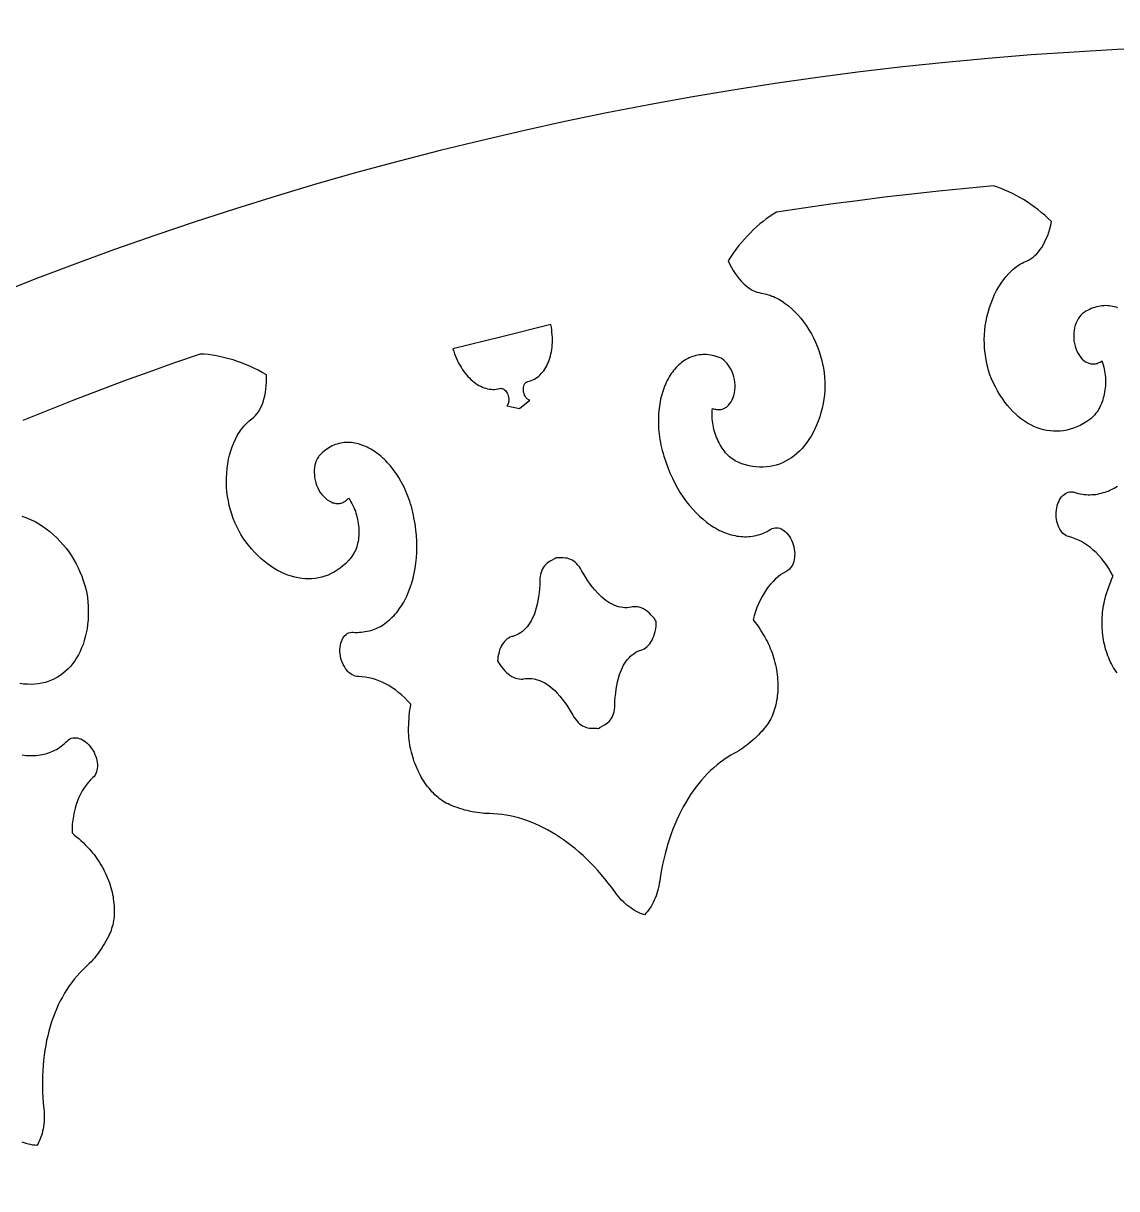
# Model space of a CAD drawing. Extents: x -570 to 570, y -570 to 570.
# Drawn here: x -158.8 to -21.7, y 293.7 to 439.8 of the extents above; entities that cross this region are included whole.
import ezdxf

# ---------------------------------------------------------------- set-up
doc = ezdxf.new("R2010")
doc.units = 0
doc.header["$MEASUREMENT"] = 0
doc.layers.add('BITMAP_LAYER', color=18, linetype='CONTINUOUS')

msp = doc.modelspace()

# ---------------------------------------------------------------- linework, layer by layer
at = {"layer": 'BITMAP_LAYER'}
for points in [[(0, 570, 0.414214), (-570, 0, 0.414214), (0, -570, 0.414214), (570, 0, 0.414214)], [(-437, 0, 0.414214), (0, -437, 0.414214), (437, 0, 0.414214), (0, 437, 0.414214)]]:
    msp.add_lwpolyline(points, format="xyb", close=True, dxfattribs=at)
for points in [[(-21.6, 404.11), (-21.81, 404.18), (-22.02, 404.24), (-22.24, 404.28), (-22.46, 404.32), (-22.68, 404.35), (-22.9, 404.36), (-23.12, 404.37), (-23.34, 404.36), (-23.57, 404.34), (-23.79, 404.32), (-24.02, 404.28), (-24.24, 404.22), (-24.47, 404.16), (-24.69, 404.08), (-24.92, 404), (-25.14, 403.9), (-25.37, 403.78), (-25.6, 403.66), (-25.82, 403.52), (-25.93, 403.45), (-26.03, 403.37), (-26.13, 403.28), (-26.23, 403.18), (-26.4, 402.97), (-26.56, 402.73), (-26.7, 402.48), (-26.82, 402.2), (-26.92, 401.91), (-27.01, 401.6), (-27.07, 401.29), (-27.1, 400.96), (-27.12, 400.63), (-27.12, 400.3), (-27.09, 399.97), (-27.03, 399.64), (-26.95, 399.31), (-26.85, 398.99), (-26.72, 398.68), (-26.57, 398.39), (-26.41, 398.13), (-26.24, 397.89), (-26.05, 397.68), (-25.85, 397.5), (-25.64, 397.35), (-25.53, 397.29), (-25.42, 397.23), (-25.31, 397.19), (-25.2, 397.15), (-25.08, 397.11), (-24.97, 397.09), (-24.85, 397.07), (-24.73, 397.06), (-24.62, 397.06), (-24.5, 397.07), (-24.38, 397.09), (-24.27, 397.11), (-24.15, 397.14), (-24.03, 397.19), (-23.92, 397.24), (-23.8, 397.3), (-23.69, 397.37), (-23.58, 397.44), (-23.49, 397.19), (-23.41, 396.94), (-23.34, 396.68), (-23.29, 396.42), (-23.24, 396.16), (-23.2, 395.9), (-23.17, 395.64), (-23.14, 395.37), (-23.13, 395.11), (-23.13, 394.84), (-23.13, 394.58), (-23.15, 394.32), (-23.17, 394.05), (-23.2, 393.8), (-23.24, 393.54), (-23.29, 393.29), (-23.34, 393.04), (-23.41, 392.8), (-23.48, 392.56), (-23.56, 392.32), (-23.64, 392.1), (-23.74, 391.87), (-23.84, 391.66), (-23.95, 391.45), (-24.07, 391.25), (-24.19, 391.06), (-24.33, 390.88), (-24.47, 390.7), (-24.61, 390.54), (-24.76, 390.39), (-24.92, 390.24), (-25.09, 390.11), (-25.49, 389.83), (-25.89, 389.58), (-26.3, 389.36), (-26.71, 389.17), (-27.13, 389.01), (-27.55, 388.87), (-27.96, 388.77), (-28.38, 388.69), (-28.8, 388.64), (-29.22, 388.62), (-29.64, 388.63), (-30.06, 388.66), (-30.48, 388.72), (-30.89, 388.81), (-31.3, 388.92), (-31.71, 389.06), (-32.11, 389.23), (-32.5, 389.42), (-32.89, 389.64), (-33.28, 389.89), (-33.66, 390.15), (-34.03, 390.45), (-34.39, 390.77), (-34.75, 391.11), (-35.09, 391.48), (-35.43, 391.87), (-35.75, 392.29), (-36.06, 392.73), (-36.37, 393.19), (-36.66, 393.68), (-36.93, 394.19), (-37.2, 394.72), (-37.41, 395.21), (-37.61, 395.72), (-37.78, 396.24), (-37.93, 396.77), (-38.05, 397.32), (-38.15, 397.87), (-38.23, 398.43), (-38.28, 399), (-38.31, 399.57), (-38.32, 400.14), (-38.3, 400.72), (-38.26, 401.29), (-38.2, 401.86), (-38.11, 402.42), (-37.99, 402.98), (-37.86, 403.53), (-37.68, 404.12), (-37.48, 404.69), (-37.27, 405.23), (-37.03, 405.76), (-36.78, 406.26), (-36.51, 406.74), (-36.22, 407.19), (-35.91, 407.62), (-35.59, 408.02), (-35.26, 408.4), (-35.08, 408.58), (-34.91, 408.74), (-34.73, 408.91), (-34.54, 409.06), (-34.36, 409.21), (-34.17, 409.35), (-33.97, 409.48), (-33.78, 409.6), (-33.58, 409.71), (-33.38, 409.82), (-33.18, 409.92), (-32.97, 410.01), (-32.71, 410.13), (-32.46, 410.28), (-32.21, 410.45), (-31.97, 410.65), (-31.75, 410.87), (-31.53, 411.12), (-31.32, 411.39), (-31.13, 411.68), (-30.92, 412.03), (-30.73, 412.4), (-30.55, 412.78), (-30.38, 413.18), (-30.24, 413.6), (-30.11, 414.02), (-29.99, 414.46), (-29.89, 414.91), (-30.32, 415.31), (-30.74, 415.7), (-31.18, 416.06), (-31.61, 416.42), (-32.06, 416.75), (-32.5, 417.07), (-32.95, 417.38), (-33.41, 417.66), (-33.87, 417.94), (-34.33, 418.19), (-34.79, 418.43), (-35.26, 418.65), (-35.73, 418.86), (-36.21, 419.05), (-36.68, 419.22), (-37.16, 419.38), (-40.59, 419.06), (-44.01, 418.72), (-47.42, 418.35), (-50.82, 417.96), (-54.22, 417.53), (-57.61, 417.08), (-60.99, 416.61), (-64.36, 416.1), (-64.79, 415.83), (-65.22, 415.55), (-65.65, 415.25), (-66.06, 414.94), (-66.47, 414.61), (-66.87, 414.26), (-67.26, 413.9), (-67.65, 413.52), (-68.03, 413.13), (-68.4, 412.72), (-68.76, 412.3), (-69.12, 411.86), (-69.46, 411.41), (-69.8, 410.94), (-70.13, 410.46), (-70.44, 409.97), (-70.24, 409.55), (-70.03, 409.16), (-69.8, 408.77), (-69.56, 408.41), (-69.3, 408.06), (-69.04, 407.72), (-68.76, 407.41), (-68.47, 407.12), (-68.21, 406.88), (-67.95, 406.67), (-67.68, 406.49), (-67.41, 406.33), (-67.13, 406.19), (-66.85, 406.08), (-66.56, 406), (-66.28, 405.94), (-66.06, 405.9), (-65.84, 405.86), (-65.62, 405.8), (-65.4, 405.74), (-65.18, 405.67), (-64.96, 405.58), (-64.75, 405.5), (-64.53, 405.4), (-64.32, 405.29), (-64.1, 405.18), (-63.89, 405.06), (-63.68, 404.93), (-63.27, 404.64), (-62.86, 404.33), (-62.46, 403.99), (-62.07, 403.61), (-61.69, 403.21), (-61.32, 402.79), (-60.97, 402.33), (-60.63, 401.86), (-60.3, 401.35), (-59.99, 400.82), (-59.72, 400.32), (-59.48, 399.81), (-59.26, 399.28), (-59.06, 398.74), (-58.88, 398.2), (-58.73, 397.64), (-58.6, 397.09), (-58.49, 396.52), (-58.41, 395.96), (-58.35, 395.4), (-58.31, 394.83), (-58.31, 394.28), (-58.32, 393.72), (-58.36, 393.18), (-58.43, 392.64), (-58.52, 392.11), (-58.65, 391.53), (-58.8, 390.97), (-58.96, 390.43), (-59.15, 389.9), (-59.34, 389.4), (-59.56, 388.92), (-59.79, 388.46), (-60.04, 388.02), (-60.3, 387.6), (-60.58, 387.2), (-60.87, 386.83), (-61.17, 386.48), (-61.48, 386.15), (-61.81, 385.84), (-62.15, 385.56), (-62.5, 385.3), (-62.86, 385.07), (-63.23, 384.86), (-63.61, 384.68), (-64, 384.52), (-64.4, 384.39), (-64.8, 384.28), (-65.22, 384.2), (-65.64, 384.15), (-66.06, 384.12), (-66.49, 384.12), (-66.93, 384.15), (-67.37, 384.21), (-67.82, 384.3), (-68.27, 384.42), (-68.72, 384.56), (-69.18, 384.74), (-69.37, 384.83), (-69.56, 384.93), (-69.74, 385.04), (-69.92, 385.16), (-70.1, 385.3), (-70.27, 385.44), (-70.44, 385.6), (-70.6, 385.77), (-70.76, 385.94), (-70.91, 386.12), (-71.05, 386.32), (-71.19, 386.52), (-71.32, 386.73), (-71.45, 386.94), (-71.57, 387.16), (-71.69, 387.39), (-71.79, 387.62), (-71.89, 387.86), (-71.98, 388.11), (-72.07, 388.35), (-72.14, 388.6), (-72.21, 388.86), (-72.27, 389.12), (-72.32, 389.38), (-72.36, 389.64), (-72.4, 389.9), (-72.42, 390.17), (-72.44, 390.43), (-72.44, 390.7), (-72.44, 390.97), (-72.42, 391.23), (-72.4, 391.49), (-72.27, 391.45), (-72.14, 391.41), (-72.02, 391.38), (-71.89, 391.35), (-71.77, 391.34), (-71.65, 391.34), (-71.53, 391.34), (-71.41, 391.35), (-71.3, 391.37), (-71.18, 391.4), (-71.07, 391.44), (-70.96, 391.48), (-70.86, 391.53), (-70.75, 391.59), (-70.66, 391.66), (-70.56, 391.73), (-70.47, 391.81), (-70.38, 391.9), (-70.21, 392.1), (-70.06, 392.32), (-69.92, 392.56), (-69.81, 392.84), (-69.71, 393.13), (-69.64, 393.44), (-69.59, 393.78), (-69.56, 394.12), (-69.57, 394.45), (-69.59, 394.78), (-69.65, 395.11), (-69.72, 395.44), (-69.81, 395.76), (-69.93, 396.06), (-70.06, 396.35), (-70.22, 396.63), (-70.38, 396.89), (-70.57, 397.13), (-70.77, 397.34), (-70.98, 397.54), (-71.2, 397.7), (-71.31, 397.77), (-71.43, 397.83), (-71.55, 397.89), (-71.67, 397.93), (-71.93, 398.01), (-72.17, 398.08), (-72.42, 398.13), (-72.66, 398.18), (-72.9, 398.21), (-73.14, 398.23), (-73.38, 398.24), (-73.61, 398.23), (-73.83, 398.22), (-74.06, 398.19), (-74.28, 398.15), (-74.5, 398.11), (-74.71, 398.05), (-74.92, 397.98), (-75.13, 397.9), (-75.33, 397.82), (-75.53, 397.72), (-75.73, 397.61), (-75.92, 397.49), (-76.1, 397.37), (-76.28, 397.23), (-76.46, 397.09), (-76.63, 396.94), (-76.8, 396.78), (-76.96, 396.61), (-77.12, 396.43), (-77.28, 396.25), (-77.42, 396.05), (-77.57, 395.85), (-77.7, 395.65), (-77.83, 395.43), (-77.96, 395.21), (-78.08, 394.98), (-78.2, 394.75), (-78.31, 394.5), (-78.41, 394.26), (-78.51, 394), (-78.6, 393.74), (-78.68, 393.48), (-78.76, 393.2), (-78.83, 392.93), (-78.9, 392.65), (-78.96, 392.36), (-79.01, 392.07), (-79.1, 391.47), (-79.15, 390.86), (-79.18, 390.23), (-79.18, 389.9), (-79.18, 389.58), (-79.17, 389.25), (-79.15, 388.92), (-79.12, 388.59), (-79.08, 388.26), (-79.04, 387.92), (-78.99, 387.58), (-78.93, 387.23), (-78.86, 386.89), (-78.78, 386.54), (-78.69, 386.2), (-78.6, 385.85), (-78.5, 385.5), (-78.26, 384.78), (-78.01, 384.08), (-77.73, 383.4), (-77.43, 382.75), (-77.12, 382.11), (-76.78, 381.51), (-76.43, 380.92), (-76.07, 380.36), (-75.68, 379.83), (-75.29, 379.33), (-74.88, 378.85), (-74.46, 378.4), (-74.03, 377.98), (-73.58, 377.59), (-73.13, 377.22), (-72.68, 376.89), (-72.44, 376.74), (-72.21, 376.59), (-71.97, 376.46), (-71.74, 376.33), (-71.5, 376.2), (-71.26, 376.09), (-71.02, 375.99), (-70.78, 375.89), (-70.54, 375.8), (-70.3, 375.72), (-70.06, 375.65), (-69.81, 375.59), (-69.57, 375.54), (-69.33, 375.49), (-69.09, 375.46), (-68.84, 375.43), (-68.6, 375.42), (-68.36, 375.41), (-68.12, 375.41), (-67.88, 375.42), (-67.64, 375.45), (-67.4, 375.48), (-67.16, 375.52), (-66.92, 375.57), (-66.69, 375.63), (-66.45, 375.7), (-66.22, 375.78), (-65.99, 375.87), (-65.76, 375.97), (-65.54, 376.08), (-65.31, 376.21), (-65.09, 376.34), (-64.91, 376.43), (-64.73, 376.49), (-64.54, 376.53), (-64.35, 376.53), (-64.16, 376.51), (-63.97, 376.46), (-63.78, 376.39), (-63.6, 376.29), (-63.41, 376.16), (-63.24, 376.02), (-63.07, 375.85), (-62.91, 375.66), (-62.75, 375.45), (-62.61, 375.22), (-62.49, 374.97), (-62.37, 374.7), (-62.28, 374.42), (-62.2, 374.14), (-62.15, 373.86), (-62.11, 373.59), (-62.09, 373.31), (-62.1, 373.05), (-62.12, 372.79), (-62.16, 372.54), (-62.21, 372.3), (-62.29, 372.07), (-62.38, 371.86), (-62.49, 371.67), (-62.61, 371.5), (-62.75, 371.34), (-62.91, 371.21), (-63.08, 371.1), (-63.45, 370.89), (-63.81, 370.66), (-64.15, 370.4), (-64.48, 370.11), (-64.8, 369.8), (-65.11, 369.47), (-65.4, 369.11), (-65.68, 368.73), (-65.94, 368.33), (-66.18, 367.91), (-66.41, 367.47), (-66.62, 367.01), (-66.82, 366.53), (-67, 366.03), (-67.16, 365.51), (-67.3, 364.98), (-67.08, 364.69), (-66.86, 364.4), (-66.65, 364.1), (-66.44, 363.79), (-66.24, 363.48), (-66.04, 363.15), (-65.85, 362.83), (-65.66, 362.49), (-65.52, 362.23), (-65.39, 361.96), (-65.27, 361.69), (-65.15, 361.41), (-65.03, 361.13), (-64.93, 360.85), (-64.83, 360.56), (-64.74, 360.26), (-64.65, 359.96), (-64.57, 359.65), (-64.5, 359.34), (-64.43, 359.03), (-64.37, 358.72), (-64.33, 358.41), (-64.29, 358.11), (-64.25, 357.8), (-64.23, 357.5), (-64.21, 357.19), (-64.2, 356.89), (-64.2, 356.59), (-64.21, 356.3), (-64.22, 356), (-64.24, 355.71), (-64.27, 355.43), (-64.31, 355.15), (-64.36, 354.87), (-64.41, 354.59), (-64.47, 354.32), (-64.54, 354.06), (-64.61, 353.8), (-64.69, 353.55), (-64.78, 353.3), (-64.88, 353.06), (-64.98, 352.82), (-65.09, 352.6), (-65.21, 352.37), (-65.34, 352.16), (-65.47, 351.95), (-65.61, 351.76), (-65.76, 351.57), (-65.97, 351.31), (-66.19, 351.05), (-66.41, 350.81), (-66.64, 350.57), (-66.87, 350.34), (-67.1, 350.11), (-67.34, 349.9), (-67.58, 349.69), (-67.83, 349.48), (-68.08, 349.29), (-68.33, 349.1), (-68.58, 348.92), (-68.84, 348.75), (-69.11, 348.58), (-69.37, 348.42), (-69.64, 348.27), (-70.09, 348.02), (-70.54, 347.74), (-70.98, 347.44), (-71.4, 347.13), (-71.82, 346.8), (-72.23, 346.45), (-72.63, 346.09), (-73.02, 345.71), (-73.4, 345.31), (-73.77, 344.89), (-74.13, 344.46), (-74.48, 344.02), (-74.81, 343.56), (-75.14, 343.08), (-75.46, 342.59), (-75.76, 342.08), (-76.06, 341.57), (-76.34, 341.03), (-76.61, 340.48), (-76.87, 339.92), (-77.12, 339.35), (-77.36, 338.76), (-77.58, 338.16), (-77.79, 337.55), (-77.99, 336.93), (-78.17, 336.29), (-78.35, 335.65), (-78.51, 334.99), (-78.65, 334.32), (-78.79, 333.64), (-78.91, 332.95), (-79.01, 332.25), (-79.07, 331.92), (-79.13, 331.6), (-79.2, 331.28), (-79.28, 330.97), (-79.37, 330.67), (-79.47, 330.38), (-79.58, 330.1), (-79.7, 329.83), (-79.82, 329.57), (-79.96, 329.31), (-80.1, 329.07), (-80.25, 328.83), (-80.41, 328.61), (-80.58, 328.4), (-80.76, 328.2), (-80.94, 328.01), (-81.19, 328.09), (-81.44, 328.19), (-81.69, 328.3), (-81.93, 328.42), (-82.17, 328.56), (-82.41, 328.71), (-82.65, 328.87), (-82.89, 329.04), (-83.12, 329.23), (-83.34, 329.43), (-83.57, 329.64), (-83.79, 329.86), (-84, 330.1), (-84.21, 330.34), (-84.42, 330.6), (-84.61, 330.87), (-85.03, 331.44), (-85.46, 331.99), (-85.9, 332.53), (-86.34, 333.06), (-86.78, 333.57), (-87.24, 334.06), (-87.7, 334.53), (-88.16, 334.99), (-88.63, 335.44), (-89.11, 335.87), (-89.59, 336.28), (-90.08, 336.67), (-90.57, 337.04), (-91.06, 337.4), (-91.56, 337.74), (-92.06, 338.07), (-92.57, 338.37), (-93.08, 338.66), (-93.59, 338.93), (-94.1, 339.18), (-94.62, 339.41), (-95.14, 339.63), (-95.66, 339.82), (-96.18, 340), (-96.7, 340.16), (-97.22, 340.29), (-97.75, 340.41), (-98.27, 340.51), (-98.79, 340.59), (-99.32, 340.65), (-99.84, 340.68), (-100.36, 340.7), (-100.67, 340.71), (-100.98, 340.73), (-101.29, 340.75), (-101.6, 340.78), (-101.91, 340.82), (-102.22, 340.87), (-102.53, 340.93), (-102.84, 341), (-103.15, 341.07), (-103.46, 341.15), (-103.77, 341.24), (-104.09, 341.34), (-104.4, 341.45), (-104.71, 341.56), (-105.02, 341.68), (-105.33, 341.81), (-105.55, 341.91), (-105.77, 342.02), (-105.98, 342.14), (-106.19, 342.27), (-106.4, 342.41), (-106.6, 342.57), (-106.8, 342.72), (-107, 342.89), (-107.2, 343.07), (-107.39, 343.26), (-107.57, 343.45), (-107.75, 343.66), (-107.93, 343.87), (-108.11, 344.08), (-108.28, 344.31), (-108.44, 344.54), (-108.6, 344.78), (-108.75, 345.03), (-108.9, 345.28), (-109.04, 345.54), (-109.18, 345.81), (-109.31, 346.08), (-109.44, 346.35), (-109.56, 346.63), (-109.67, 346.92), (-109.78, 347.21), (-109.88, 347.51), (-109.97, 347.8), (-110.06, 348.11), (-110.14, 348.42), (-110.21, 348.73), (-110.28, 349.04), (-110.33, 349.34), (-110.38, 349.64), (-110.42, 349.95), (-110.45, 350.25), (-110.47, 350.55), (-110.49, 350.85), (-110.49, 351.15), (-110.49, 351.44), (-110.48, 351.83), (-110.47, 352.21), (-110.44, 352.58), (-110.41, 352.95), (-110.37, 353.32), (-110.32, 353.69), (-110.26, 354.05), (-110.2, 354.41), (-110.57, 354.81), (-110.95, 355.2), (-111.34, 355.55), (-111.74, 355.89), (-112.14, 356.2), (-112.55, 356.48), (-112.96, 356.74), (-113.38, 356.97), (-113.8, 357.18), (-114.22, 357.36), (-114.65, 357.51), (-115.08, 357.64), (-115.5, 357.74), (-115.93, 357.81), (-116.36, 357.85), (-116.78, 357.87), (-116.98, 357.88), (-117.18, 357.93), (-117.38, 358), (-117.57, 358.09), (-117.75, 358.21), (-117.93, 358.36), (-118.1, 358.52), (-118.26, 358.71), (-118.42, 358.91), (-118.55, 359.13), (-118.68, 359.37), (-118.79, 359.62), (-118.89, 359.88), (-118.97, 360.15), (-119.03, 360.43), (-119.08, 360.72), (-119.1, 361.01), (-119.1, 361.29), (-119.09, 361.56), (-119.05, 361.82), (-119, 362.06), (-118.92, 362.29), (-118.84, 362.5), (-118.73, 362.7), (-118.61, 362.87), (-118.48, 363.03), (-118.33, 363.16), (-118.18, 363.27), (-118.01, 363.35), (-117.83, 363.41), (-117.63, 363.44), (-117.54, 363.44), (-117.44, 363.44), (-117.18, 363.42), (-116.92, 363.42), (-116.67, 363.43), (-116.42, 363.44), (-116.17, 363.47), (-115.93, 363.51), (-115.69, 363.55), (-115.45, 363.61), (-115.22, 363.67), (-114.99, 363.75), (-114.76, 363.83), (-114.54, 363.92), (-114.32, 364.02), (-114.11, 364.13), (-113.9, 364.25), (-113.69, 364.38), (-113.49, 364.52), (-113.29, 364.66), (-113.09, 364.81), (-112.9, 364.97), (-112.72, 365.14), (-112.54, 365.31), (-112.36, 365.5), (-112.19, 365.68), (-112.02, 365.88), (-111.85, 366.09), (-111.7, 366.3), (-111.54, 366.52), (-111.39, 366.74), (-111.25, 366.97), (-111.11, 367.21), (-110.98, 367.45), (-110.72, 367.96), (-110.49, 368.49), (-110.28, 369.04), (-110.1, 369.62), (-109.93, 370.21), (-109.79, 370.82), (-109.68, 371.45), (-109.59, 372.1), (-109.52, 372.77), (-109.48, 373.45), (-109.47, 374.14), (-109.48, 374.85), (-109.52, 375.56), (-109.59, 376.29), (-109.69, 377.03), (-109.82, 377.78), (-109.89, 378.13), (-109.97, 378.49), (-110.05, 378.83), (-110.15, 379.18), (-110.25, 379.51), (-110.35, 379.85), (-110.47, 380.17), (-110.58, 380.49), (-110.71, 380.8), (-110.84, 381.11), (-110.97, 381.41), (-111.11, 381.71), (-111.41, 382.28), (-111.73, 382.83), (-112.06, 383.34), (-112.42, 383.83), (-112.78, 384.29), (-112.97, 384.51), (-113.17, 384.72), (-113.36, 384.93), (-113.56, 385.12), (-113.76, 385.31), (-113.97, 385.49), (-114.17, 385.66), (-114.38, 385.83), (-114.59, 385.98), (-114.81, 386.13), (-115.02, 386.27), (-115.24, 386.39), (-115.46, 386.51), (-115.68, 386.63), (-115.9, 386.73), (-116.12, 386.82), (-116.34, 386.9), (-116.56, 386.98), (-116.79, 387.04), (-117.01, 387.1), (-117.23, 387.14), (-117.46, 387.18), (-117.68, 387.2), (-117.9, 387.22), (-118.12, 387.22), (-118.35, 387.21), (-118.57, 387.2), (-118.79, 387.17), (-119, 387.13), (-119.22, 387.08), (-119.43, 387.03), (-119.65, 386.95), (-119.86, 386.87), (-120.07, 386.78), (-120.27, 386.68), (-120.48, 386.56), (-120.68, 386.43), (-120.88, 386.29), (-121.07, 386.14), (-121.27, 385.98), (-121.45, 385.8), (-121.64, 385.62), (-121.73, 385.52), (-121.81, 385.42), (-121.88, 385.31), (-121.95, 385.19), (-122.07, 384.94), (-122.17, 384.67), (-122.24, 384.39), (-122.3, 384.09), (-122.33, 383.79), (-122.33, 383.47), (-122.31, 383.15), (-122.27, 382.83), (-122.21, 382.5), (-122.13, 382.18), (-122.02, 381.86), (-121.89, 381.55), (-121.73, 381.26), (-121.56, 380.97), (-121.36, 380.7), (-121.14, 380.45), (-120.92, 380.24), (-120.69, 380.05), (-120.46, 379.89), (-120.22, 379.77), (-119.99, 379.67), (-119.87, 379.64), (-119.75, 379.61), (-119.63, 379.59), (-119.51, 379.58), (-119.39, 379.57), (-119.27, 379.57), (-119.15, 379.59), (-119.04, 379.61), (-118.93, 379.63), (-118.81, 379.67), (-118.7, 379.71), (-118.6, 379.76), (-118.49, 379.83), (-118.39, 379.89), (-118.29, 379.97), (-118.19, 380.06), (-118.1, 380.15), (-118.01, 380.25), (-117.86, 380.03), (-117.73, 379.8), (-117.6, 379.57), (-117.48, 379.33), (-117.37, 379.09), (-117.27, 378.84), (-117.17, 378.6), (-117.09, 378.34), (-117.01, 378.09), (-116.95, 377.83), (-116.89, 377.58), (-116.84, 377.32), (-116.8, 377.06), (-116.77, 376.8), (-116.74, 376.54), (-116.73, 376.29), (-116.72, 376.03), (-116.73, 375.78), (-116.74, 375.53), (-116.76, 375.29), (-116.79, 375.04), (-116.83, 374.8), (-116.88, 374.57), (-116.94, 374.34), (-117, 374.12), (-117.08, 373.91), (-117.16, 373.7), (-117.26, 373.5), (-117.36, 373.3), (-117.47, 373.12), (-117.59, 372.94), (-117.72, 372.77), (-118.04, 372.41), (-118.37, 372.07), (-118.72, 371.75), (-119.07, 371.47), (-119.44, 371.21), (-119.81, 370.98), (-120.19, 370.78), (-120.58, 370.6), (-120.98, 370.46), (-121.38, 370.33), (-121.79, 370.24), (-122.2, 370.17), (-122.62, 370.13), (-123.04, 370.12), (-123.47, 370.13), (-123.89, 370.17), (-124.32, 370.24), (-124.75, 370.33), (-125.19, 370.45), (-125.62, 370.59), (-126.05, 370.76), (-126.48, 370.96), (-126.91, 371.18), (-127.33, 371.43), (-127.76, 371.71), (-128.18, 372.01), (-128.59, 372.33), (-129, 372.69), (-129.41, 373.06), (-129.8, 373.47), (-130.2, 373.9), (-130.58, 374.35), (-130.91, 374.77), (-131.22, 375.22), (-131.51, 375.68), (-131.78, 376.17), (-132.03, 376.67), (-132.26, 377.18), (-132.47, 377.71), (-132.66, 378.24), (-132.82, 378.79), (-132.97, 379.34), (-133.09, 379.91), (-133.19, 380.47), (-133.26, 381.04), (-133.31, 381.61), (-133.33, 382.18), (-133.33, 382.75), (-133.3, 383.36), (-133.24, 383.96), (-133.16, 384.54), (-133.06, 385.11), (-132.93, 385.65), (-132.78, 386.18), (-132.61, 386.69), (-132.42, 387.18), (-132.2, 387.65), (-131.97, 388.09), (-131.84, 388.31), (-131.71, 388.51), (-131.57, 388.71), (-131.43, 388.91), (-131.29, 389.09), (-131.14, 389.27), (-130.98, 389.45), (-130.82, 389.61), (-130.66, 389.77), (-130.49, 389.92), (-130.31, 390.07), (-130.14, 390.2), (-129.91, 390.38), (-129.7, 390.59), (-129.5, 390.82), (-129.32, 391.07), (-129.15, 391.34), (-129, 391.63), (-128.86, 391.94), (-128.74, 392.26), (-128.63, 392.66), (-128.53, 393.06), (-128.44, 393.48), (-128.38, 393.91), (-128.34, 394.34), (-128.31, 394.79), (-128.31, 395.24), (-128.32, 395.7), (-128.84, 395.99), (-129.36, 396.27), (-129.88, 396.53), (-130.4, 396.77), (-130.92, 396.99), (-131.44, 397.2), (-131.96, 397.39), (-132.49, 397.56), (-133.01, 397.72), (-133.53, 397.85), (-134.05, 397.97), (-134.57, 398.07), (-135.09, 398.16), (-135.6, 398.23), (-136.12, 398.28), (-136.63, 398.31), (-139.85, 397.19), (-143.04, 396.05), (-146.23, 394.89), (-149.41, 393.69), (-152.57, 392.48), (-155.72, 391.24), (-158.86, 389.97)], [(-21.68, 358.33), (-21.83, 358.54), (-21.98, 358.76), (-22.12, 358.98), (-22.25, 359.22), (-22.38, 359.46), (-22.5, 359.7), (-22.62, 359.96), (-22.73, 360.22), (-22.83, 360.48), (-22.93, 360.75), (-23.02, 361.03), (-23.11, 361.31), (-23.18, 361.6), (-23.25, 361.89), (-23.32, 362.18), (-23.37, 362.48), (-23.42, 362.78), (-23.46, 363.09), (-23.5, 363.39), (-23.52, 363.7), (-23.54, 364.02), (-23.55, 364.33), (-23.56, 364.65), (-23.55, 364.97), (-23.54, 365.29), (-23.52, 365.59), (-23.49, 365.9), (-23.46, 366.2), (-23.42, 366.5), (-23.37, 366.8), (-23.31, 367.09), (-23.25, 367.39), (-23.18, 367.67), (-23.07, 368.04), (-22.97, 368.41), (-22.85, 368.77), (-22.73, 369.12), (-22.6, 369.47), (-22.47, 369.81), (-22.33, 370.15), (-22.18, 370.48), (-22.45, 370.96), (-22.73, 371.43), (-23.02, 371.87), (-23.32, 372.29), (-23.64, 372.68), (-23.97, 373.06), (-24.31, 373.41), (-24.66, 373.73), (-25.02, 374.04), (-25.38, 374.31), (-25.76, 374.56), (-26.14, 374.79), (-26.53, 374.99), (-26.93, 375.16), (-27.34, 375.3), (-27.75, 375.42), (-27.94, 375.48), (-28.12, 375.57), (-28.29, 375.68), (-28.46, 375.82), (-28.61, 375.99), (-28.75, 376.17), (-28.87, 376.37), (-28.98, 376.59), (-29.08, 376.82), (-29.16, 377.07), (-29.23, 377.33), (-29.28, 377.6), (-29.31, 377.87), (-29.32, 378.16), (-29.32, 378.45), (-29.29, 378.74), (-29.24, 379.03), (-29.18, 379.3), (-29.1, 379.56), (-29, 379.8), (-28.89, 380.02), (-28.77, 380.22), (-28.63, 380.41), (-28.48, 380.57), (-28.33, 380.71), (-28.16, 380.83), (-27.99, 380.92), (-27.81, 380.99), (-27.62, 381.03), (-27.43, 381.04), (-27.24, 381.03), (-27.14, 381.01), (-27.05, 380.98), (-26.8, 380.9), (-26.55, 380.84), (-26.3, 380.79), (-26.06, 380.74), (-25.81, 380.71), (-25.57, 380.69), (-25.32, 380.67), (-25.08, 380.67), (-24.84, 380.68), (-24.6, 380.7), (-24.36, 380.72), (-24.12, 380.76), (-23.88, 380.81), (-23.65, 380.86), (-23.42, 380.93), (-23.18, 381), (-22.95, 381.08), (-22.73, 381.17), (-22.5, 381.28), (-22.28, 381.38), (-22.06, 381.5), (-21.84, 381.63), (-21.62, 381.76)], [(-158.97, 377.99), (-158.74, 377.92), (-158.26, 377.74), (-157.79, 377.54), (-157.32, 377.3), (-156.86, 377.03), (-156.39, 376.73), (-155.93, 376.41), (-155.48, 376.05), (-155.04, 375.67), (-154.6, 375.26), (-154.17, 374.82), (-153.79, 374.4), (-153.43, 373.96), (-153.09, 373.5), (-152.77, 373.02), (-152.47, 372.53), (-152.18, 372.03), (-151.92, 371.52), (-151.69, 371), (-151.47, 370.48), (-151.28, 369.94), (-151.11, 369.41), (-150.97, 368.87), (-150.85, 368.32), (-150.76, 367.78), (-150.7, 367.25), (-150.66, 366.71), (-150.65, 366.12), (-150.65, 365.54), (-150.68, 364.97), (-150.74, 364.42), (-150.81, 363.88), (-150.9, 363.37), (-151.02, 362.86), (-151.15, 362.38), (-151.31, 361.91), (-151.48, 361.46), (-151.67, 361.02), (-151.88, 360.61), (-152.11, 360.21), (-152.35, 359.84), (-152.61, 359.48), (-152.89, 359.15), (-153.19, 358.84), (-153.5, 358.54), (-153.82, 358.27), (-154.16, 358.03), (-154.52, 357.8), (-154.88, 357.6), (-155.27, 357.43), (-155.66, 357.28), (-156.07, 357.15), (-156.49, 357.05), (-156.92, 356.97), (-157.36, 356.92), (-157.82, 356.9), (-158.28, 356.91), (-158.75, 356.94), (-159.24, 357)], [(-158.94, 348.06), (-158.68, 348.03), (-158.43, 348), (-158.17, 347.98), (-157.92, 347.97), (-157.67, 347.97), (-157.42, 347.98), (-157.18, 347.99), (-156.93, 348.02), (-156.69, 348.05), (-156.45, 348.09), (-156.21, 348.14), (-155.98, 348.2), (-155.75, 348.27), (-155.52, 348.35), (-155.3, 348.44), (-155.08, 348.53), (-154.86, 348.64), (-154.64, 348.75), (-154.43, 348.88), (-154.23, 349.01), (-154.03, 349.16), (-153.83, 349.31), (-153.63, 349.47), (-153.45, 349.64), (-153.26, 349.83), (-153.11, 349.96), (-152.95, 350.06), (-152.78, 350.14), (-152.59, 350.19), (-152.4, 350.21), (-152.21, 350.21), (-152, 350.18), (-151.8, 350.13), (-151.59, 350.06), (-151.39, 349.96), (-151.18, 349.83), (-150.98, 349.69), (-150.78, 349.52), (-150.59, 349.33), (-150.41, 349.12), (-150.23, 348.88), (-150.07, 348.64), (-149.93, 348.39), (-149.81, 348.13), (-149.71, 347.87), (-149.63, 347.61), (-149.57, 347.35), (-149.53, 347.09), (-149.5, 346.84), (-149.5, 346.59), (-149.52, 346.35), (-149.56, 346.13), (-149.62, 345.92), (-149.7, 345.72), (-149.8, 345.53), (-149.92, 345.37), (-150.06, 345.23), (-150.37, 344.93), (-150.66, 344.62), (-150.93, 344.28), (-151.18, 343.92), (-151.42, 343.55), (-151.64, 343.15), (-151.83, 342.73), (-152.01, 342.3), (-152.17, 341.85), (-152.31, 341.38), (-152.42, 340.9), (-152.52, 340.4), (-152.59, 339.89), (-152.65, 339.36), (-152.68, 338.82), (-152.69, 338.27), (-152.41, 338.04), (-152.13, 337.81), (-151.85, 337.57), (-151.57, 337.32), (-151.3, 337.06), (-151.03, 336.8), (-150.77, 336.53), (-150.51, 336.25), (-150.31, 336.02), (-150.12, 335.8), (-149.93, 335.56), (-149.75, 335.32), (-149.57, 335.07), (-149.4, 334.82), (-149.23, 334.56), (-149.07, 334.3), (-148.91, 334.02), (-148.76, 333.74), (-148.62, 333.46), (-148.48, 333.18), (-148.35, 332.89), (-148.23, 332.6), (-148.12, 332.32), (-148.01, 332.03), (-147.92, 331.74), (-147.83, 331.45), (-147.75, 331.16), (-147.67, 330.87), (-147.61, 330.58), (-147.55, 330.29), (-147.51, 330), (-147.47, 329.72), (-147.43, 329.44), (-147.41, 329.15), (-147.4, 328.88), (-147.39, 328.6), (-147.39, 328.33), (-147.4, 328.06), (-147.42, 327.79), (-147.45, 327.53), (-147.49, 327.27), (-147.53, 327.02), (-147.58, 326.77), (-147.65, 326.53), (-147.72, 326.29), (-147.8, 326.06), (-147.88, 325.83), (-147.98, 325.61), (-148.13, 325.31), (-148.28, 325.01), (-148.44, 324.72), (-148.6, 324.43), (-148.77, 324.16), (-148.94, 323.88), (-149.12, 323.61), (-149.31, 323.35), (-149.5, 323.1), (-149.69, 322.85), (-149.89, 322.6), (-150.09, 322.37), (-150.3, 322.14), (-150.52, 321.91), (-150.74, 321.7), (-150.96, 321.49), (-151.34, 321.13), (-151.71, 320.75), (-152.06, 320.36), (-152.4, 319.96), (-152.73, 319.53), (-153.04, 319.1), (-153.34, 318.65), (-153.63, 318.19), (-153.9, 317.71), (-154.16, 317.22), (-154.41, 316.71), (-154.64, 316.2), (-154.86, 315.67), (-155.06, 315.13), (-155.25, 314.58), (-155.43, 314.01), (-155.59, 313.44), (-155.74, 312.85), (-155.87, 312.26), (-155.99, 311.65), (-156.09, 311.03), (-156.18, 310.41), (-156.25, 309.77), (-156.31, 309.13), (-156.35, 308.47), (-156.38, 307.81), (-156.4, 307.14), (-156.39, 306.46), (-156.38, 305.78), (-156.34, 305.09), (-156.29, 304.39), (-156.23, 303.68), (-156.2, 303.35), (-156.18, 303.02), (-156.18, 302.7), (-156.18, 302.38), (-156.2, 302.07), (-156.23, 301.77), (-156.27, 301.47), (-156.31, 301.17), (-156.37, 300.89), (-156.44, 300.61), (-156.52, 300.34), (-156.62, 300.07), (-156.72, 299.82), (-156.83, 299.57), (-156.95, 299.34), (-157.09, 299.11), (-157.35, 299.13), (-157.61, 299.16), (-157.88, 299.21), (-158.15, 299.27), (-158.42, 299.34), (-158.68, 299.43), (-158.95, 299.53)]]:
    msp.add_lwpolyline(points, dxfattribs=at)
for points in [[(-98.8, 400.48), (-104.94, 398.96), (-104.84, 398.65), (-104.73, 398.34), (-104.62, 398.03), (-104.49, 397.74), (-104.36, 397.45), (-104.22, 397.18), (-104.08, 396.91), (-103.92, 396.65), (-103.76, 396.4), (-103.6, 396.16), (-103.43, 395.93), (-103.25, 395.71), (-103.07, 395.51), (-102.88, 395.31), (-102.69, 395.12), (-102.49, 394.95), (-102.29, 394.79), (-102.09, 394.64), (-101.88, 394.5), (-101.67, 394.38), (-101.46, 394.26), (-101.25, 394.17), (-101.03, 394.08), (-100.81, 394.01), (-100.6, 393.95), (-100.38, 393.91), (-100.16, 393.89), (-99.94, 393.87), (-99.72, 393.88), (-99.51, 393.9), (-99.29, 393.93), (-99.08, 393.98), (-99, 394), (-98.92, 394.01), (-98.84, 394), (-98.77, 393.99), (-98.69, 393.96), (-98.62, 393.93), (-98.55, 393.89), (-98.48, 393.84), (-98.36, 393.73), (-98.25, 393.59), (-98.15, 393.42), (-98.06, 393.25), (-98, 393.06), (-97.95, 392.87), (-97.93, 392.67), (-97.93, 392.47), (-97.95, 392.28), (-97.97, 392.19), (-98, 392.11), (-98.03, 392.02), (-98.08, 391.94), (-98.13, 391.87), (-98.19, 391.8), (-96.58, 391.46), (-95.31, 392.51), (-95.4, 392.54), (-95.48, 392.58), (-95.55, 392.63), (-95.62, 392.69), (-95.75, 392.83), (-95.86, 392.98), (-95.95, 393.16), (-96.02, 393.34), (-96.07, 393.54), (-96.1, 393.73), (-96.1, 393.93), (-96.09, 394.12), (-96.06, 394.29), (-96, 394.46), (-95.96, 394.53), (-95.92, 394.6), (-95.87, 394.66), (-95.82, 394.71), (-95.76, 394.76), (-95.69, 394.8), (-95.62, 394.83), (-95.54, 394.86), (-95.33, 394.91), (-95.12, 394.98), (-94.92, 395.06), (-94.72, 395.16), (-94.54, 395.27), (-94.35, 395.4), (-94.18, 395.54), (-94.01, 395.69), (-93.86, 395.85), (-93.7, 396.02), (-93.56, 396.21), (-93.43, 396.41), (-93.3, 396.62), (-93.18, 396.83), (-93.07, 397.06), (-92.97, 397.3), (-92.87, 397.54), (-92.79, 397.8), (-92.72, 398.06), (-92.65, 398.33), (-92.6, 398.6), (-92.55, 398.89), (-92.51, 399.17), (-92.49, 399.47), (-92.47, 399.77), (-92.47, 400.08), (-92.47, 400.39), (-92.49, 400.7), (-92.52, 401.02), (-92.55, 401.34), (-92.6, 401.66), (-92.66, 401.99)], [(-91.98, 372.78), (-92.14, 372.67), (-92.73, 372.35), (-92.96, 372.22), (-93.14, 372.09), (-93.3, 371.93), (-93.46, 371.76), (-93.59, 371.58), (-93.7, 371.39), (-93.8, 371.18), (-93.88, 370.94), (-93.95, 370.69), (-94, 370.43), (-94.03, 370.15), (-94.05, 369.8), (-94.06, 369.36), (-94.09, 368.86), (-94.14, 368.37), (-94.21, 367.88), (-94.29, 367.41), (-94.39, 366.94), (-94.5, 366.49), (-94.63, 366.04), (-94.73, 365.73), (-94.85, 365.43), (-94.99, 365.14), (-95.13, 364.87), (-95.29, 364.61), (-95.45, 364.36), (-95.63, 364.13), (-95.82, 363.92), (-96.02, 363.72), (-96.23, 363.54), (-96.45, 363.38), (-96.67, 363.24), (-96.91, 363.11), (-97.15, 363.01), (-97.41, 362.92), (-97.57, 362.88), (-97.77, 362.8), (-97.96, 362.71), (-98.14, 362.59), (-98.3, 362.45), (-98.46, 362.29), (-98.61, 362.11), (-98.75, 361.91), (-98.87, 361.69), (-98.98, 361.46), (-99.08, 361.21), (-99.16, 360.94), (-99.23, 360.65), (-99.29, 360.36), (-99.32, 360.05), (-99.33, 359.86), (-99.22, 359.66), (-99.04, 359.37), (-98.85, 359.09), (-98.65, 358.84), (-98.44, 358.61), (-98.23, 358.4), (-98.01, 358.21), (-97.79, 358.05), (-97.56, 357.9), (-97.33, 357.79), (-97.1, 357.69), (-96.87, 357.62), (-96.63, 357.58), (-96.4, 357.55), (-96.22, 357.56), (-96.09, 357.59), (-95.83, 357.63), (-95.56, 357.65), (-95.3, 357.65), (-95.03, 357.63), (-94.76, 357.59), (-94.49, 357.52), (-94.22, 357.44), (-93.96, 357.34), (-93.69, 357.22), (-93.43, 357.08), (-93.17, 356.92), (-92.92, 356.75), (-92.67, 356.55), (-92.42, 356.34), (-92.18, 356.12), (-91.86, 355.78), (-91.55, 355.43), (-91.25, 355.06), (-90.95, 354.68), (-90.67, 354.28), (-90.4, 353.87), (-90.14, 353.45), (-89.92, 353.06), (-89.74, 352.76), (-89.58, 352.52), (-89.42, 352.31), (-89.24, 352.12), (-89.06, 351.96), (-88.87, 351.81), (-88.68, 351.69), (-88.49, 351.6), (-88.27, 351.52), (-88.05, 351.46), (-87.83, 351.42), (-87.57, 351.41), (-86.9, 351.4), (-86.7, 351.38), (-86.53, 351.49), (-85.94, 351.82), (-85.72, 351.95), (-85.54, 352.08), (-85.37, 352.23), (-85.22, 352.4), (-85.09, 352.58), (-84.98, 352.77), (-84.88, 352.99), (-84.8, 353.22), (-84.73, 353.47), (-84.68, 353.73), (-84.65, 354.01), (-84.63, 354.36), (-84.62, 354.81), (-84.58, 355.31), (-84.53, 355.8), (-84.47, 356.28), (-84.39, 356.75), (-84.29, 357.22), (-84.18, 357.68), (-84.05, 358.12), (-83.94, 358.43), (-83.82, 358.73), (-83.69, 359.02), (-83.55, 359.3), (-83.39, 359.56), (-83.22, 359.8), (-83.04, 360.03), (-82.86, 360.24), (-82.66, 360.44), (-82.45, 360.62), (-82.23, 360.78), (-82, 360.93), (-81.77, 361.05), (-81.52, 361.16), (-81.27, 361.24), (-81.14, 361.27), (-80.98, 361.36), (-80.78, 361.48), (-80.6, 361.63), (-80.43, 361.8), (-80.27, 361.99), (-80.12, 362.2), (-79.98, 362.43), (-79.86, 362.69), (-79.75, 362.95), (-79.66, 363.24), (-79.58, 363.54), (-79.52, 363.86), (-79.48, 364.19), (-79.46, 364.53), (-79.46, 364.76), (-79.55, 364.92), (-79.73, 365.18), (-79.91, 365.42), (-80.11, 365.63), (-80.3, 365.83), (-80.51, 366.01), (-80.72, 366.17), (-80.93, 366.3), (-81.14, 366.41), (-81.35, 366.5), (-81.57, 366.57), (-81.78, 366.62), (-82, 366.64), (-82.21, 366.64), (-82.42, 366.61), (-82.59, 366.57), (-82.85, 366.53), (-83.11, 366.51), (-83.38, 366.51), (-83.65, 366.54), (-83.92, 366.58), (-84.19, 366.64), (-84.45, 366.72), (-84.72, 366.82), (-84.98, 366.94), (-85.25, 367.08), (-85.5, 367.24), (-85.76, 367.42), (-86.01, 367.61), (-86.25, 367.82), (-86.49, 368.05), (-86.82, 368.38), (-87.13, 368.73), (-87.43, 369.1), (-87.72, 369.48), (-88.01, 369.88), (-88.28, 370.29), (-88.54, 370.72), (-88.76, 371.11), (-88.93, 371.41), (-89.09, 371.64), (-89.26, 371.85), (-89.43, 372.04), (-89.62, 372.21), (-89.8, 372.35), (-89.99, 372.47), (-90.19, 372.57), (-90.4, 372.65), (-90.62, 372.71), (-90.84, 372.74), (-91.1, 372.75), (-91.77, 372.76)]]:
    msp.add_lwpolyline(points, close=True, dxfattribs=at)

doc.saveas('drawing.dxf')
